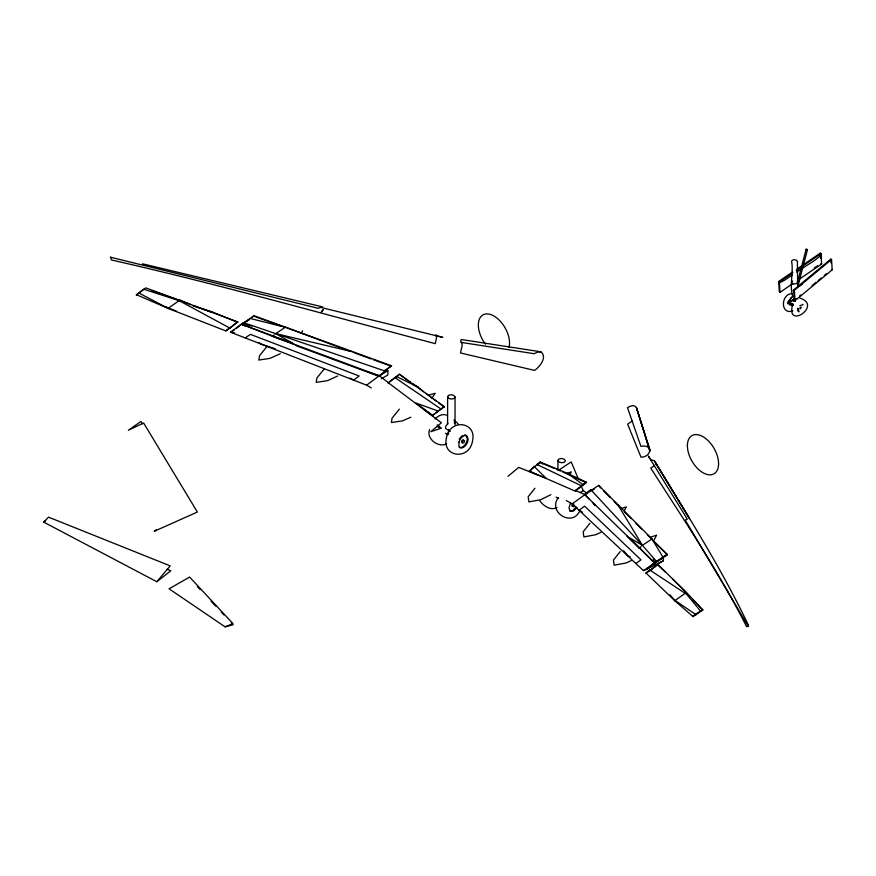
<?xml version="1.0" encoding="UTF-8"?>
<svg xmlns="http://www.w3.org/2000/svg" width="876" height="876" viewBox="0 0 876 876"><rect width="100%" height="100%" fill="white"/><g stroke="black" fill="none" stroke-linecap="round" stroke-linejoin="round"><path stroke-width="1.31" d="M389.984 381.618L399.357 374.238L444.263 406.617L432.284 415.585L423.601 409.169M399.357 374.238L410.318 382.188M292.464 343.14L275.776 333.668L384.345 370.822L391.583 365.818L254.106 315.765L241.491 324.284L243.692 322.696L275.721 333.636L353.247 351.9M179.12 300.654L229.83 328.073L225.833 330.898L168.564 308.582L136.338 294.675L145.777 287.886L237.724 321.875L229.83 328.073L237.724 321.875M176.383 311.068L168.575 308.056L179.076 300.643L143.752 289.222L136.327 295.19M139.01 293.088L168.564 308.582L166.407 306.939M179.065 301.158L179.974 300.041L190.705 304.64M193.038 305.921L212.112 311.9L237.714 322.39M384.345 371.336L391.583 365.818M250.054 318.437L285.291 327.252L350.663 351.517M225.833 330.898L229.84 327.558M275.743 333.614L285.313 327.252M252.014 317.145L254.106 315.765M280.43 325.773L254.073 316.302M792.441 296.471L787.601 303.151L791.674 297.303C784.874 304.826 787.699 305.921 793.941 298.902L788.477 303.786M461.761 342.286L462.178 345.604L460.458 352.962L534.568 370.406C539.758 366.989 547.664 356.959 540.875 351.813L461.564 339.549L460.754 340.162L460.853 342.352L534.108 353.696L537.579 352.141L540.875 351.813M748.509 625.442L747.239 624.555L685.24 520.125L687.266 519.107L648.35 456.035L650.846 459.834L654.273 460.634L655.642 462.944C688.098 516.172 721.791 569.039 748.509 625.442L748.345 626.373L746.604 626.679C718.802 571.502 683.948 520.103 650.748 468.069L654.306 465.846M797.773 308.232L797.806 310.86L798.945 311.889L798.255 308.494M655.511 463.93L655.642 462.944M280.276 353.707L270.016 358.361L258.847 360.058L259.515 355.711L266.83 346.677M337.632 376.034L327.372 380.688L316.192 382.385L316.871 378.027L324.175 368.993M429.558 429.569C425.933 438.953 438.515 447.997 446.672 443.847M649.872 450.888L636.469 407.734C634.881 404.077 629.943 406.092 627.49 407.614L640.871 446.289C653.835 444.198 651.207 457.097 641.002 457.206L627.643 424.148L632.549 420.83M801.157 307.914C801.387 305.604 798.54 309.053 800.522 308.79M797.346 282.849L806.128 249.255L806.719 249.299L807.442 249.704L798.463 284.087M574.689 505.299C573.802 508.529 571.086 505.496 573.66 504.072M792.911 303.622C784.578 331.008 823.309 305.461 799.985 298.168M570.353 503.35L568.962 508.113L570.353 511.255L573.66 510.982L576.999 507.423M558.384 497.612C547.303 512.044 572.466 527.713 579.868 510.719M569.674 475.033L571.294 471.879L566.772 473.39M624.128 511.08L626.296 506.886L621.763 508.398M653.321 541.456L656.573 535.159L650.912 537.054M447.614 424.488L447.614 396.795L448.523 395.306L451.14 394.758L453.834 395.448L455.049 397.014L455.049 424.707M557.935 460.48L558.844 458.991L561.461 458.455L564.188 459.155L565.37 460.71L564.429 462.221L561.845 462.747L559.151 462.057L557.935 460.48L557.935 469.711M455.049 397.014L454.107 398.525L451.523 399.051L448.797 398.35L447.614 396.795M807.442 249.704L806.128 249.255M447.921 423.163L445.577 426.656L445.577 428.484L450.363 431.255M301.256 332.869L302.636 330.81M431.715 398.416L435.164 393.291L429.579 394.857M576.233 506.985L572.893 510.544L569.586 510.817M572.477 503.963L571.853 506.043L573.342 505.923M534.929 488.26L528.173 496.78L528.852 501.904L540.678 499.736L550.873 494.677M589.92 523.268L583.175 531.787L583.854 536.911L595.669 534.743L600.991 532.301M620.208 551.541L613.463 560.06L614.131 565.184L625.957 563.016L631.278 560.574M792.583 281.065L791.86 282.609L792.758 284.229L796.777 283.474M399.357 409.147L392.043 418.18L391.375 422.539L402.555 420.841L410.833 417.206M156.826 581.741L170.207 565.874L48.53 517.158L43.8 522.173L156.826 581.741L170.787 570.813L167.042 569.192M787.633 302.866C787.064 305.078 790.853 300.643 794.258 298.902M797.718 280.692L798.518 281.295C796.832 279.236 799.7 281.973 797.478 282.4M529.29 471.124L540.109 461.959L567.757 473.522L583.241 484.855L575.335 491.173L529.29 471.124L537.809 475.197M529.454 471.693L534.185 466.448L545.989 478.132L518.669 467.401L508.003 476.303M43.8 522.173L45.574 520.519M653.332 558.997L654.635 562.721L647.068 568.25L647.068 569.137L663.395 560.717L663.395 557.683L654.635 562.721L647.068 569.137L643.455 570.605L572.159 503.864L566.257 500.514M797.499 280.649L798.332 280.659M793.634 289.967L830.787 259.154L831.543 259.482L832.2 269.819L795.047 300.632L794.291 300.304L793.634 289.967L794.39 290.295L795.047 300.632M794.39 290.295L831.543 259.482M794.291 300.304L796.109 298.782M799.766 295.76L800.741 294.949M811.997 285.609L816.093 282.225M818.14 280.528L821.206 277.977M824.283 275.436L826.331 273.739M236.673 328.15L241.48 324.186L249.112 319.762M799.438 286.244L802.383 283.802M435.065 418.914C438.044 415.99 442.38 413.253 446.64 415.18M793.952 299.975L793.733 300.818L795.014 301.311M799.843 305.724L803.062 304.607L802.58 304.333M575.203 490.582L586.34 482.183L583.241 484.855L583.12 484.264M251.992 326.025L241.48 324.186L230.53 332.212L366.595 385.177L371.293 387.926M387.969 382.998L396.445 376.516L418.093 387.115L423.568 391.692M432.284 415.585L444.263 406.617M581.642 485.403L581.773 485.983L536.911 464.411L537.043 464.992L540.251 462.539L554.081 468.321M366.595 385.177L385.385 371.183L380.195 375.596M572.159 503.864L586.898 493.188M585.759 494.272L590.807 489.783L584.566 494.458L654.635 562.721L654.657 565.765L663.395 560.717M156.311 529.728L154.154 531.338L197.363 512.044L143.62 422.988L128.367 430.269L140.981 421.465L142.295 423.864M654.492 562.721L667.151 554.234L653.912 541.401L667.26 554.847L654.635 563.323L629.439 537.689L642.349 545.299L656.803 561.757L656.693 561.144M645.973 573.473L657.712 564.352L686.455 592.45L702.804 610.035L693.113 616.649L675.177 601.067L645.842 572.86L649.828 570.046L685.678 593.654L685.58 593.041L675.046 600.465L675.177 601.067L669.965 594.771M650.956 569.937L652.927 568.513M654.898 567.09L657.712 564.352M797.587 282.247L798.562 281.546L797.28 281.7M245.247 337.95L250.416 334.358L359.149 376.001L353.586 380.118L350.082 378.016M702.705 609.422L692.982 616.047L693.113 616.649M635.943 563.509L640.958 559.83L584.588 506.164L579.025 510.281L582.474 512.186M792.079 275.097L784.403 280.331L779.432 282.849L778.72 282.171M796.47 272.108L814.253 260.665L821.097 255.332L820.374 254.598M792.813 283.627L780.034 292.321L779.333 291.817L778.676 281.481L792.572 272.02M797.007 269.009L820.286 253.164L820.987 253.668L821.644 264.005L799.46 279.094M780.034 292.321L779.377 281.984L792.879 272.797M796.251 270.498L820.987 253.668M814.275 268.045L817.604 265.778M663.099 556.906L663.198 557.53L651.996 538.959L598.658 485.37L591.344 490.297L642.349 545.299M592.494 490.199L594.585 488.786M245.784 321.81L248.959 319.685M643.455 570.605L647.068 568.25M558.494 470.324L571.207 461.915L578.434 479.183M795.277 289.255L793.021 290.701L793.897 290.931M580.131 492.531L583.296 490.67L587.752 493.681M274.33 334.862L272.14 336.121L241.48 324.186L245.16 325.992M381.334 378.739L387.893 374.961L387.893 370.723L379.155 375.76L367.548 371.807M589.088 491.929L593.457 489.399M641.144 546.635L638.954 547.905L626.997 536.178M232.698 331.095L230.53 332.212L234.549 332.891M798.003 280.659L798.518 281.295L797.981 280.506M225.066 626.833L232.972 623.635L189.61 577.076L169.057 588.803L225.066 626.833L233.093 624.752L231.253 622.792M794.302 299.68L793.547 300.829L795.025 301.399M454.786 423.185L454.173 422.648M387.948 382.483L441.416 422.801L430.751 431.715L441.427 428.156L437.179 424.882M792.889 310.838C780.363 315.393 780.549 294.391 791.794 293.57M556.972 507.478C550.818 511.026 543.558 505.923 539.966 501.017M795.003 298.694L793.864 298.409M462.178 442.752C460.371 442.369 462.506 438.734 463.634 440.19M142.569 263.829L322.762 306.939M454.272 421.367L456.363 421.991L458.017 423.82M275.36 348.79L261.059 344.115L258.935 342.439M152.085 290.679L179.941 300.577M793.152 304.903L789.583 303.611L792.911 304.815M438.339 411.118L415.98 403.037L432.251 415.093M354.506 352.908L371.117 358.941M373.68 359.861L390.291 365.883M193.224 305.549L212.101 312.404M292.376 343.107L241.491 324.284M278.798 338.673L281.273 339.581M385.341 369.771L387.893 370.723M789.44 304.662L792.517 305.812M295.77 344.936L272.14 336.121L379.155 375.76L388.09 382.385M789.944 303.611L793.01 304.815M630.26 556.862L627.884 555.888L623.57 550.774M556.588 469.372L560.355 470.949M562.874 472L586.427 482.785M575.324 490.483L584.719 494.447L589.395 499.32M831.444 269.49L832.2 269.819M586.34 482.183L567.757 473.522M791.28 303.928L793.47 305.155M542.627 463.875L540.109 461.959M445.49 433.248L447.822 434.595M556.107 497.119L558.439 498.466M437.091 426.393L440.617 428.452M675.046 600.465L696.07 614.711M394.988 377.633L441.066 409.07M412.552 383.743L418.104 387.104M820.943 263.501L821.644 264.005M778.676 281.481L779.377 281.984M425.758 393.324L436.653 401.449M438.843 403.07L444.285 407.132M792.911 296.657C789.035 286.123 793.755 272.546 791.597 261.278L792.331 260.139L794.357 259.69L796.426 260.205L797.379 261.387L797.675 286.408M686.565 593.063L672.779 579.178M657.854 564.954L665.355 572.028M593.37 503.59L595.286 505.485M620.755 508.113L614.076 501.4M624.555 511.934L631.202 518.603M635.954 523.366L641.648 529.082M647.353 534.809L652.094 539.572L652.007 538.959L642.426 545.31L617.81 504.653M600.673 487.899L598.658 485.37M603.542 490.79L610.243 497.546M692.872 599.666L702.804 610.035M593.14 503.229L595.001 505.178M197.363 586.602L200.111 589.537M211.105 601.275L215.682 606.159M221.179 612.028L223.927 614.963M685.569 593.03L700.8 611.36L700.701 610.747M453.987 419.889L455.454 421.663M655.555 462.867L689.576 518.723L654.273 460.634M583.296 490.67L581.894 487.461M636.469 407.734L649.97 451.151M636.491 407.614L650.036 450.133M534.163 466.47L534.327 467.039M536.911 464.411L537.043 464.992M649.839 570.035L649.97 570.648M667.151 554.234L667.26 554.847M665.059 555.614L665.169 556.227M637.016 409.07L637.202 410.702M830.787 259.154L831.039 263.03M820.286 253.164L820.615 258.332M396.445 376.516L397.956 375.946M379.155 376.373L295.77 345.549M654.635 562.721L654.635 565.743M448.501 429.36L448.501 434.376M233.793 329.65L233.793 330.537M485.446 344.224A22.064 12.746 60 0 1 480.037 317.813A22.064 12.746 60 0 1 499.528 320.419A22.064 12.746 60 0 1 509.011 347.378M459.243 447.198A6.636 3.833 -60 0 0 464.444 445.424A6.625 3.822 -60 0 0 466.996 440.88L467.379 438.515L465.988 435.339A6.647 3.833 -60 0 0 464.444 435M459.232 439.259A6.647 3.833 -60 0 1 462.605 435.646M110.464 257.205L111.438 259.964C220.161 284.623 327.493 315.097 435.252 343.655L436.576 337.523L436.248 334.763L435.503 335.508L442.785 337.359L320.441 307.334L318.426 308.341L110.464 257.205M458.969 442.084L458.969 446.399L460.01 447.647A6.636 3.833 -60 0 0 465.211 445.862A6.625 3.822 -60 0 0 467.762 441.318L468.145 438.953L466.755 435.777A6.647 3.833 -60 0 0 459.999 439.697L458.969 442.084M462.331 441.832C461.794 444.252 464.838 442.676 464.521 441.055L463.82 440.234L462.331 441.832M446.442 437.967C441.767 457.261 469.416 460.776 472.525 440.913C477.135 421.663 449.64 418.126 446.442 437.967M323.255 309.644L321.361 312.02L323.255 309.644M639.403 548.19L639.261 547.588L639.403 548.19M584.719 483.782L584.599 483.191L584.719 483.782M581.27 480.212L581.149 479.632L581.27 480.212M683.598 590.282L683.488 589.668L683.598 590.282M652.094 539.572L651.996 538.959L652.094 539.572M687.386 445.698A22.064 12.746 60 0 0 710.786 474.814A22.064 12.746 60 0 0 710.786 443.606A22.064 12.746 60 0 0 687.386 445.698"/></g></svg>
